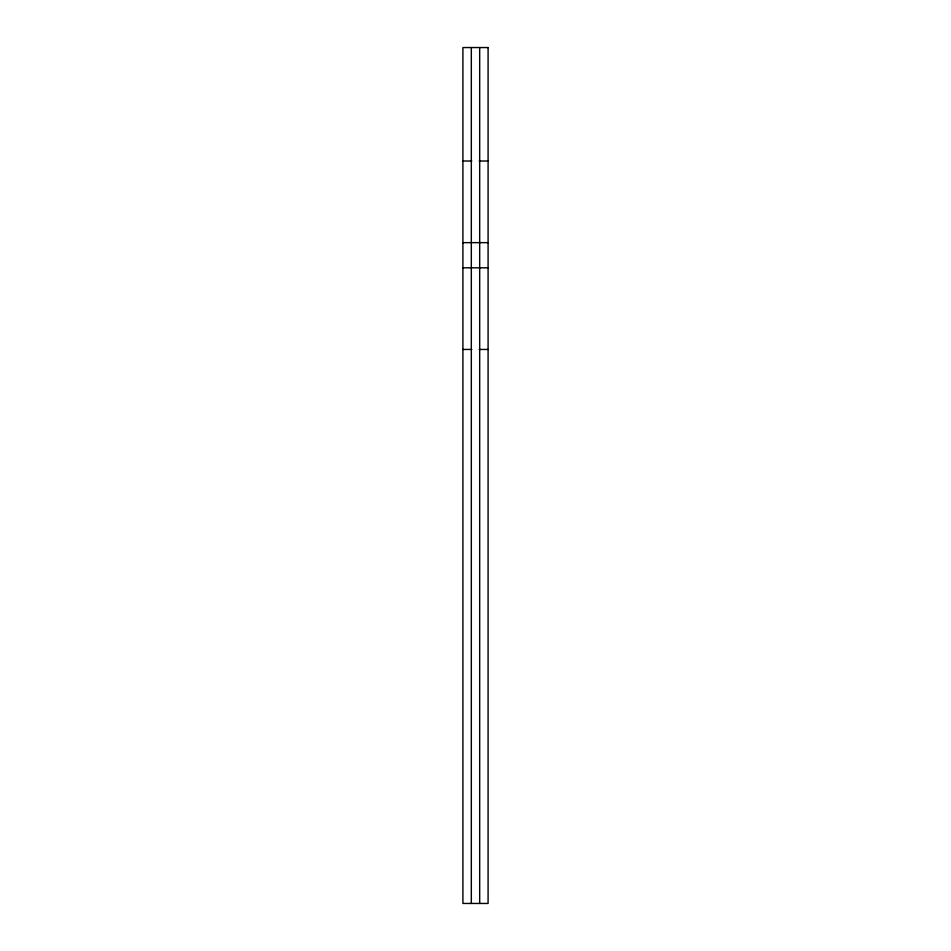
<?xml version="1.0" encoding="UTF-8"?>
<svg xmlns="http://www.w3.org/2000/svg" width="951" height="951" viewBox="0 0 951 951"><rect width="100%" height="100%" fill="white"/><g stroke="black" fill="none" stroke-linecap="round" stroke-linejoin="round"><path stroke-width="1.43" d="M462.911 161.016L471.803 161.016M479.197 161.016L488.089 161.016M462.911 242.648L488.089 242.648M462.911 267.813L488.089 267.813M462.911 349.445L471.803 349.445M479.197 349.445L488.089 349.445M479.684 47.55L479.684 903.45M471.316 47.55L471.316 903.45M488.089 47.55L462.911 47.55L462.911 903.45L488.089 903.45L488.089 47.55"/></g></svg>
